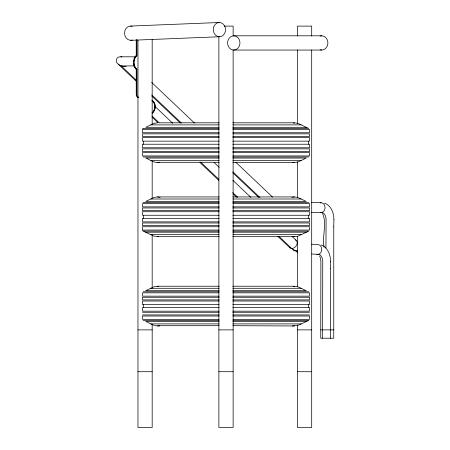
<?xml version="1.0" encoding="UTF-8"?>
<svg xmlns="http://www.w3.org/2000/svg" width="450" height="450" viewBox="0 0 450 450"><rect width="100%" height="100%" fill="white"/><g stroke="black" fill="none" stroke-linecap="round" stroke-linejoin="round"><path stroke-width="0.67" d="M330.418 268.718L330.57 261.456M333.759 226.879L333.911 219.623M138.594 97.256A2.812 1.71 90 0 1 136.884 94.449L136.884 69.255L136.232 69.255C132.463 66.038 132.463 58.899 136.232 55.682L136.884 55.682L136.884 39.718M136.884 69.255C133.116 66.038 133.116 58.899 136.884 55.682M154.597 108.653C155.098 105.643 154.389 102.246 151.864 100.316L152.364 100.316C156.234 103.376 156.234 110.093 152.364 113.147L151.864 113.147L153.079 111.971L154.597 108.653L155.098 108.653M136.665 46.772L136.271 47.897L136.665 49.022M136.665 76.815L136.271 77.94L136.665 79.065M136.665 88.909L136.271 90.034L136.665 91.159M142.616 128.886L142.959 128.481M219.077 127.305L145.738 127.305L154.029 123.339L157.41 122.811M219.077 201.426L145.738 201.426L154.029 197.46L157.41 196.931L219.178 196.931M232.931 158.068L306.27 158.068L297.979 162.034L292.264 162.557M219.077 290.711L145.738 290.711L154.029 286.746L157.41 286.217L219.178 286.217M232.92 231.12L308.824 231.12L297.979 236.149L294.604 236.678L232.83 236.678M232.92 320.406L308.824 320.406L297.979 325.434L292.264 325.963M293.248 123.024C298.98 122.198 303.581 126.804 308.824 128.374L232.92 128.374M219.077 158.068L145.738 158.068C150.075 159.654 154.192 163.412 159.097 162.292L219.077 162.292M291.898 197.353C297.141 195.756 301.674 199.597 306.27 201.426L232.931 201.426M219.088 231.12L143.184 231.12L154.029 236.149L158.535 236.503M293.248 286.431C298.041 285.514 302.017 289.181 306.27 290.711L232.931 290.711M219.077 321.469L145.738 321.469C150.075 323.055 154.192 326.812 159.097 325.699L219.077 325.699M135.456 56.801L120.763 56.801C116.342 56.137 114.486 61.819 118.187 64.119L136.519 81.512M126.203 66.398C123.362 66.926 120.392 65.942 118.187 64.119M130.618 26.061L219.352 22.5M130.748 40.314L219.482 36.748A7.127 6.159 87.7 0 0 224.719 26.072A7.127 6.159 87.7 0 0 214.054 26.055A7.127 6.159 87.7 0 0 219.482 36.748M224.162 26.117L233.128 26.117L233.128 35.955M233.781 35.803L321.728 35.803M233.781 50.051A7.127 6.199 90 0 0 239.147 39.364A7.127 6.199 90 0 0 228.409 39.364A7.127 6.199 90 0 0 233.781 50.051L321.728 50.051M135.686 56.053L136.339 56.053M134.752 57.229L135.405 57.229M134.038 58.764L134.691 58.764M133.588 60.553L134.241 60.553M133.515 61.459L134.168 61.459M133.515 63.478L134.168 63.478M133.588 64.384L134.241 64.384M134.061 65.908L121.213 65.908L136.519 80.421M134.038 66.172L134.691 66.172M134.752 67.708L135.405 67.708M135.686 68.884L136.339 68.884M153.079 101.498L153.579 101.498M154.013 103.028L154.513 103.028M154.597 104.816L155.098 104.816M154.693 105.722L155.194 105.722M154.693 107.741L155.194 107.741M154.013 110.436L154.513 110.436M153.079 111.971L153.579 111.971M159.744 122.811L219.178 122.811M232.83 122.811L294.604 122.811M150.885 124.886L219.06 124.886M232.948 124.886L301.129 124.886M232.931 127.305L306.27 127.305M143.184 128.374L219.088 128.374M219.032 129.437L142.493 129.437L142.493 132.75L219.111 132.75M232.976 129.437L309.516 129.437L309.516 132.75L232.898 132.75M219.111 133.852L142.493 133.852L142.493 136.502L219.111 136.502M232.898 133.852L309.516 133.852L309.516 136.502L232.898 136.502M219.111 137.604L142.493 137.604L142.493 141.142L219.111 141.142M232.898 137.604L309.516 137.604L309.516 141.142L232.898 141.142M219.111 144.231L142.493 144.231L142.493 147.763L219.111 147.763M232.898 144.231L309.516 144.231L309.516 147.763L232.898 147.763M219.111 148.866L142.493 148.866L142.493 151.515L219.111 151.515M232.898 148.866L309.516 148.866L309.516 151.515L232.898 151.515M219.111 152.623L142.493 152.623L142.493 155.936L219.032 155.936M232.898 152.623L309.516 152.623L309.516 155.936L232.976 155.936M143.184 156.999L219.088 156.999M232.92 156.999L308.824 156.999M150.885 160.487L219.06 160.487M232.948 160.487L301.129 160.487M232.931 162.292L294.604 162.557M157.41 162.557L159.744 162.557M232.83 196.931L294.604 196.931M150.885 199.001L219.06 199.001M232.948 199.001L301.129 199.001M143.184 202.489L219.088 202.489M232.92 202.489L308.824 202.489M219.032 203.558L142.493 203.558L142.493 206.871L219.111 206.871M232.976 203.558L309.516 203.558L309.516 206.871L232.898 206.871M219.111 207.973L142.493 207.973L142.493 210.623L219.111 210.623M232.898 207.973L309.516 207.973L309.516 210.623L232.898 210.623M219.111 211.725L142.493 211.725L142.493 215.257L219.111 215.257M232.898 211.725L309.516 211.725L309.516 215.257L232.898 215.257M219.111 218.351L142.493 218.351L142.493 221.884L219.111 221.884M232.898 218.351L309.516 218.351L309.516 221.884L232.898 221.884M219.111 222.986L142.493 222.986L142.493 225.636L219.111 225.636M232.898 222.986L309.516 222.986L309.516 225.636L232.898 225.636M219.111 226.744L142.493 226.744L142.493 230.051L219.032 230.051M232.898 226.744L309.516 226.744L309.516 230.051L232.976 230.051M145.738 232.189L219.077 232.189M232.931 232.189L306.27 232.189M150.885 234.607L219.06 234.607M232.948 234.607L301.129 234.607M157.41 236.678L219.178 236.678M232.83 286.217L294.604 286.217M150.885 288.287L219.06 288.287M232.948 288.287L301.129 288.287M143.184 291.774L219.088 291.774M232.92 291.774L308.824 291.774M219.032 292.843L142.493 292.843L142.493 296.151L219.111 296.151M232.976 292.843L309.516 292.843L309.516 296.151L232.898 296.151M219.111 297.259L142.493 297.259L142.493 299.908L219.111 299.908M232.898 297.259L309.516 297.259L309.516 299.908L232.898 299.908M219.111 301.011L142.493 301.011L142.493 304.543L219.111 304.543M232.898 301.011L309.516 301.011L309.516 304.543L232.898 304.543M219.111 307.637L142.493 307.637L142.493 311.169L219.111 311.169M232.898 307.637L309.516 307.637L309.516 311.169L232.898 311.169M142.493 312.272L219.111 312.272M232.898 312.272L309.516 312.272M142.493 314.921L219.111 314.921M232.898 314.921L309.516 314.921M219.111 316.024L142.493 316.024L142.493 319.337L219.032 319.337M232.898 316.024L309.516 316.024L309.516 319.337L232.976 319.337M143.184 320.406L219.088 320.406M232.931 321.469L306.27 321.469M150.885 323.893L219.06 323.893M232.948 323.893L301.129 323.893M232.931 325.699L294.604 325.963M157.41 325.963L159.744 325.963M137.964 329.884L152.179 329.884M218.88 329.884L233.128 329.884M297.45 329.884L311.698 329.884M320.738 329.884L330.418 329.884M330.789 329.884L333.759 329.884M137.964 371.717L152.179 371.717M218.88 371.717L233.128 371.717M297.45 371.717L311.698 371.717M311.355 202.528L321.142 202.742M311.445 212.293L322.436 212.58A7.296 4.444 -90 0 1 326.098 219.763L325.946 248.468M311.692 244.221L317.863 244.575A4.883 3.876 -89.9 0 1 321.705 250.099A4.883 3.876 -89.9 0 1 316.856 254.177M311.738 253.991L319.095 254.419A7.296 4.444 90 0 1 322.757 261.602L322.605 338.214M120.763 56.801L121.899 56.914M157.41 196.931L160.11 197.353M293.473 236.503L294.604 236.678M157.41 286.217L158.76 286.431M324.461 203.113C331.132 205.425 333.956 213.097 333.911 219.639M321.126 244.946L323.353 245.987L325.851 247.995M297.461 251.966L291.791 248.541L279.062 236.464M142.959 231.007L142.616 230.608M151.684 82.457L194.524 123.086M235.834 162.259L272.548 197.083M151.819 94.939L181.412 123.002M232.937 171.866L259.971 197.511M151.796 95.996L180.315 123.047M232.768 172.789L258.739 197.421M155.002 106.453L172.755 123.289M214.076 162.478L219.178 167.316M232.948 180.377L250.808 197.314M292.129 236.503L296.207 240.373M151.914 115.875L159.368 122.946M200.621 162.073L218.959 179.46M232.712 192.504L237.803 197.336M152.027 117.062L158.136 122.861M199.896 162.467L218.739 180.332M232.999 193.86L236.565 197.241M277.813 236.362L290.036 247.95M326.391 248.642C329.4 252.169 330.508 256.928 330.57 261.472M322.476 213.283C327.313 223.504 321.93 235.918 324.079 247.089M319.652 255.999L320.434 258.058L320.889 261.574L320.738 338.214L333.759 338.214L333.759 226.862M330.418 268.695L330.418 338.214M311.698 35.955L311.698 26.117L297.45 26.117L297.45 35.955M311.698 50.012L311.698 427.5L297.45 427.5L297.45 324.866M308.582 141.142L308.582 144.231M308.582 215.257L308.582 218.351M308.582 304.543L308.582 307.637M297.45 50.012L297.45 123.823M297.45 161.786L297.45 197.634M297.45 236.295L297.45 286.909M233.128 50.012L233.128 427.5L218.88 427.5L218.88 36.658M152.179 39.471L152.179 124.526M152.179 161.083L152.179 198.338M152.179 234.889L152.179 288.315M152.179 324.169L152.179 427.5L137.964 427.5L137.964 40.174M143.426 141.142L143.426 144.231M143.426 215.257L143.426 218.351M143.426 304.543L143.426 307.637M136.232 39.718L136.232 55.682M136.232 69.255L136.232 94.449A2.812 1.71 -90 0 0 137.498 97.161L137.942 97.256A2.812 1.71 -90 0 0 138.386 97.161M132.339 40.072A7.127 6.159 87.7 0 1 124.521 33.176A7.127 6.159 87.7 0 1 132.216 26.308M320.124 36.045A7.127 6.199 90 0 1 327.926 42.93A7.127 6.199 90 0 1 320.124 49.809M297.647 252.349A4.888 3.786 -70 0 1 296.775 251.871M297.202 250.251A4.888 3.656 -59.8 0 1 292.686 249.519M295.408 239.94A4.888 3.471 -50.7 0 1 295.819 246.347A4.888 3.471 -50.7 0 1 289.446 247.258M320.141 202.911A4.883 3.87 89.1 0 1 325.046 207.624A4.883 3.87 89.1 0 1 320.197 212.338"/></g></svg>
